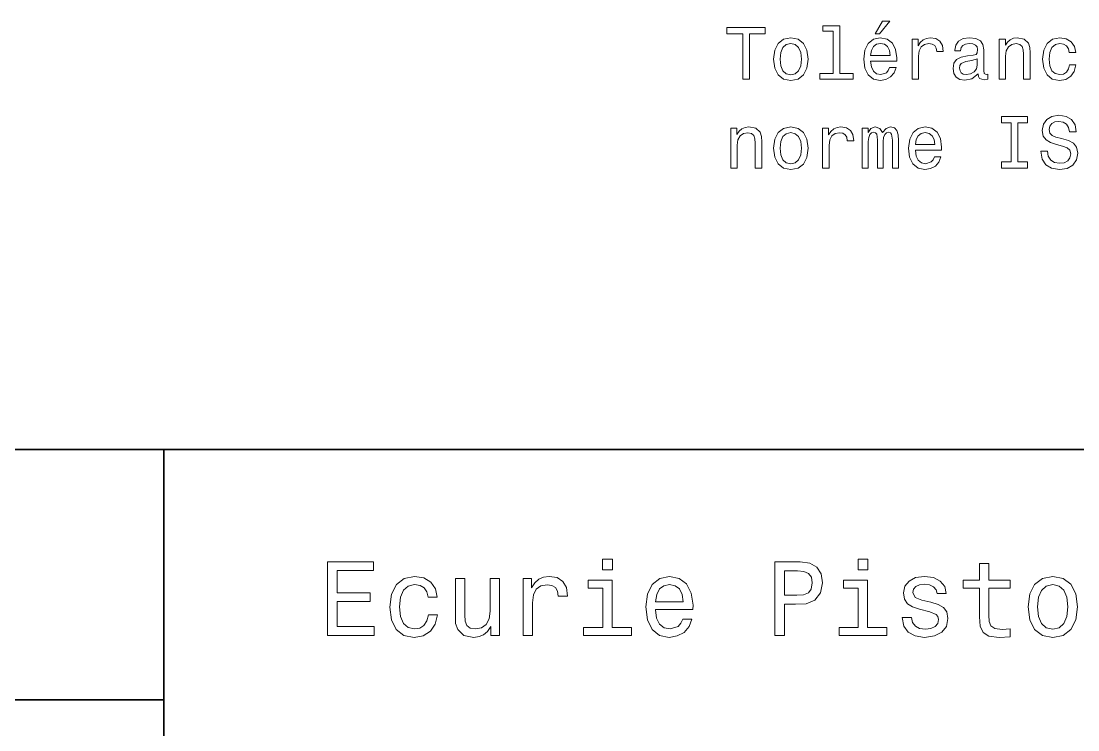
# Model space of a CAD drawing. Extents: x 0 to 297, y 0 to 210.
# Drawn here: x 152.3 to 224, y 51 to 99.1 of the extents above; entities that cross this region are included whole.
import ezdxf

# ---------------------------------------------------------------- set-up
doc = ezdxf.new("R2010")
doc.units = 0

msp = doc.modelspace()

# ---------------------------------------------------------------- linework, layer by layer
at = {"color": 7, "lineweight": 35}
for p, q in [((97, 70), (287, 70)), ((162, 10), (162, 70)), ((97, 53), (162, 53))]:
    msp.add_line(p, q, dxfattribs=at)
at = {"color": 7, "lineweight": 13}
for points in [[(210.278091, 98.219742), (210.575653, 98.219742), (211.276657, 99.077087), (210.782425, 99.077087)], [(201.286026, 95.143372), (201.75, 95.143372), (201.75, 98.219742), (202.809082, 98.219742), (202.809082, 98.643372), (200.221909, 98.643372), (200.221909, 98.219742), (201.286026, 98.219742)], [(207.42868, 98.391212), (207.42868, 95.516571), (206.515854, 95.516571), (206.515854, 95.143372), (208.780258, 95.143372), (208.780258, 95.516571), (207.872482, 95.516571), (207.872482, 98.764412), (206.732712, 98.764412), (206.732712, 98.391212)], [(203.378967, 96.494957), (203.459656, 95.879684), (203.69165, 95.425789), (204.059799, 95.143372), (204.554031, 95.047554), (205.043228, 95.143372), (205.411377, 95.420746), (205.643372, 95.874641), (205.729111, 96.494957), (205.643372, 97.110229), (205.411377, 97.56916), (205.043228, 97.846542), (204.554031, 97.947403), (204.059799, 97.846542), (203.69165, 97.564117), (203.459656, 97.110229)], [(203.832855, 96.5), (203.878235, 96.953888), (204.019455, 97.2817), (204.246399, 97.483429), (204.554031, 97.554031), (204.856628, 97.483429), (205.083572, 97.286743), (205.224777, 96.953888), (205.275223, 96.5), (205.224777, 96.041069), (205.083572, 95.708214), (204.856628, 95.506485), (204.554031, 95.440926), (204.246399, 95.506485), (204.019455, 95.708214), (203.878235, 96.041069)], [(209.970459, 96.368874), (211.745682, 96.368874), (211.750717, 96.575645), (211.670029, 97.155617), (211.44812, 97.58934), (211.095108, 97.851585), (210.626083, 97.947403), (210.167145, 97.846542), (209.814117, 97.564117), (209.587173, 97.105186), (209.506485, 96.5), (209.582138, 95.879684), (209.809082, 95.425789), (210.157059, 95.143372), (210.610947, 95.047554), (211.004318, 95.113113), (211.327087, 95.284584), (211.564117, 95.556915), (211.700287, 95.920029), (211.261536, 95.920029), (211.170746, 95.7183), (211.039627, 95.567001), (210.666428, 95.445969), (210.378967, 95.501442), (210.162109, 95.677956), (210.020889, 95.965416), (209.970459, 96.353745)], [(209.970459, 96.742073), (210.02594, 97.090057), (210.162109, 97.34726), (210.368881, 97.503601), (210.641205, 97.559074), (210.908508, 97.503601), (211.11528, 97.34726), (211.241348, 97.090057), (211.286743, 96.742073)], [(212.784576, 95.143372), (213.228394, 95.143372), (213.228394, 96.691643), (213.273773, 97.064842), (213.409943, 97.33213), (213.631851, 97.493515), (213.929398, 97.548988), (214.151291, 97.513687), (214.317719, 97.412827), (214.418594, 97.241356), (214.453888, 97.009369), (214.90274, 97.009369), (214.842224, 97.41787), (214.675797, 97.710373), (214.398422, 97.886887), (214.020172, 97.947403), (213.76297, 97.907059), (213.541061, 97.806198), (213.344376, 97.634727), (213.188034, 97.40274), (213.188034, 97.851585), (212.784576, 97.851585)], [(217.26297, 95.496399), (217.26297, 95.48127), (217.288177, 95.309799), (217.363831, 95.188759), (217.681549, 95.092941), (217.92868, 95.133286), (217.92868, 95.476227), (217.822769, 95.461098), (217.681549, 95.526657), (217.656342, 95.728386), (217.656342, 97.130402), (217.595825, 97.488472), (217.419312, 97.740631), (217.111664, 97.89193), (216.677948, 97.947403), (216.254318, 97.886887), (215.94165, 97.715416), (215.744965, 97.448128), (215.679398, 97.0951), (215.679398, 97.064842), (216.077805, 97.064842), (216.113113, 97.276657), (216.22406, 97.427956), (216.405624, 97.51873), (216.662827, 97.554031), (216.909943, 97.528816), (217.086456, 97.453171), (217.192368, 97.322044), (217.227661, 97.140488), (217.207489, 96.928673), (217.126801, 96.822769), (216.925079, 96.772331), (216.546829, 96.731987), (216.113113, 96.641212), (215.805481, 96.479828), (215.623917, 96.227669), (215.568451, 95.854469), (215.618881, 95.521614), (215.775223, 95.274498), (216.027374, 95.118156), (216.375366, 95.062683), (216.844376, 95.168587)], [(218.690201, 95.143372), (219.134003, 95.143372), (219.134003, 96.706772), (219.179398, 97.064842), (219.325653, 97.327087), (219.552597, 97.488472), (219.855194, 97.548988), (220.09726, 97.498558), (220.248566, 97.362389), (220.324203, 97.135445), (220.349426, 96.832855), (220.349426, 95.143372), (220.793228, 95.143372), (220.793228, 96.92363), (220.773056, 97.2817), (220.682281, 97.579254), (220.384735, 97.851585), (219.920746, 97.947403), (219.663544, 97.912102), (219.446686, 97.816284), (219.260086, 97.6549), (219.113831, 97.438042), (219.113831, 97.851585), (218.690201, 97.851585)], [(223.451004, 96.953888), (223.889771, 96.953888), (223.798996, 97.357346), (223.582138, 97.675072), (223.244232, 97.871758), (222.805481, 97.947403), (222.32132, 97.846542), (221.953171, 97.564117), (221.721191, 97.105186), (221.640488, 96.489914), (221.716141, 95.879684), (221.943085, 95.425789), (222.301147, 95.143372), (222.790344, 95.047554), (223.22406, 95.123199), (223.561966, 95.335014), (223.793945, 95.66787), (223.894806, 96.111671), (223.471191, 96.111671), (223.395538, 95.829254), (223.254318, 95.617432), (223.052597, 95.486313), (222.805481, 95.445969), (222.497833, 95.511528), (222.27594, 95.713257), (222.139771, 96.041069), (222.094376, 96.505043), (222.139771, 96.958931), (222.280975, 97.286743), (222.507935, 97.488472), (222.805481, 97.559074), (223.067719, 97.513687), (223.264404, 97.397697), (223.395538, 97.206055)], [(217.21254, 96.091499), (217.152023, 95.829254), (216.990631, 95.627518), (216.748566, 95.496399), (216.451004, 95.451012), (216.259369, 95.476227), (216.123199, 95.556915), (216.03746, 95.698128), (216.012253, 95.894814), (216.032425, 96.071327), (216.113113, 96.197403), (216.435883, 96.338615), (216.844376, 96.399132), (217.21254, 96.520172)], [(219.502167, 89.520172), (218.856628, 89.520172), (218.856628, 89.096542), (220.611664, 89.096542), (220.611664, 89.520172), (219.966141, 89.520172), (219.966141, 92.172913), (220.611664, 92.172913), (220.611664, 92.596542), (218.856628, 92.596542), (218.856628, 92.172913), (219.502167, 92.172913)], [(221.973343, 90.251442), (221.514404, 90.251442), (221.61528, 89.716858), (221.867432, 89.323486), (222.255768, 89.086456), (222.780258, 89.000725), (223.299713, 89.081413), (223.688049, 89.303314), (223.935165, 89.651299), (224.02594, 90.110229), (223.950287, 90.523773), (223.73848, 90.791069), (223.395538, 90.967583), (222.9366, 91.098701), (222.543228, 91.194527), (222.286026, 91.305473), (222.139771, 91.466858), (222.094376, 91.719025), (222.139771, 91.945969), (222.270889, 92.117439), (222.472626, 92.233429), (222.75, 92.273773), (223.032425, 92.223343), (223.254318, 92.087173), (223.400574, 91.860229), (223.471191, 91.552597), (223.930115, 91.552597), (223.930115, 91.562683), (223.849426, 92.036743), (223.612396, 92.389771), (223.239197, 92.611671), (222.734879, 92.687317), (222.280975, 92.611671), (221.927948, 92.399857), (221.701004, 92.072044), (221.620316, 91.648415), (221.685883, 91.270172), (221.877518, 91.01297), (222.180115, 90.841499), (222.593658, 90.710373), (223.002167, 90.594383), (223.309799, 90.483429), (223.496399, 90.322044), (223.561966, 90.059799), (223.501434, 89.792511), (223.345108, 89.590782), (223.108063, 89.464699), (222.80043, 89.424355), (222.457489, 89.479828), (222.195251, 89.641212), (222.028824, 89.903458)], [(200.47406, 89.096542), (200.917862, 89.096542), (200.917862, 90.659943), (200.963257, 91.018013), (201.109512, 91.280258), (201.336456, 91.441643), (201.639053, 91.502159), (201.881119, 91.451729), (202.032425, 91.315559), (202.108063, 91.088615), (202.133286, 90.786026), (202.133286, 89.096542), (202.577087, 89.096542), (202.577087, 90.876801), (202.556915, 91.234871), (202.466141, 91.532425), (202.168594, 91.804756), (201.704605, 91.900574), (201.447403, 91.865273), (201.230545, 91.769455), (201.043945, 91.60807), (200.89769, 91.391212), (200.89769, 91.804756), (200.47406, 91.804756)], [(203.378967, 90.448128), (203.459656, 89.832855), (203.69165, 89.37896), (204.059799, 89.096542), (204.554031, 89.000725), (205.043228, 89.096542), (205.411377, 89.373917), (205.643372, 89.827812), (205.729111, 90.448128), (205.643372, 91.0634), (205.411377, 91.522331), (205.043228, 91.799713), (204.554031, 91.900574), (204.059799, 91.799713), (203.69165, 91.517288), (203.459656, 91.0634)], [(206.71254, 89.096542), (207.156342, 89.096542), (207.156342, 90.644814), (207.201736, 91.018013), (207.337891, 91.285301), (207.559799, 91.446686), (207.857346, 91.502159), (208.079254, 91.466858), (208.245682, 91.365997), (208.346542, 91.194527), (208.381851, 90.96254), (208.830688, 90.96254), (208.770172, 91.37104), (208.603745, 91.663544), (208.32637, 91.840057), (207.94812, 91.900574), (207.690918, 91.860229), (207.469025, 91.759369), (207.272339, 91.587898), (207.115997, 91.355911), (207.115997, 91.804756), (206.71254, 91.804756)], [(209.405624, 89.096542), (209.814117, 89.096542), (209.814117, 90.907059), (209.83934, 91.179398), (209.914978, 91.376083), (210.030975, 91.492073), (210.182281, 91.537468), (210.303314, 91.497116), (210.384003, 91.396255), (210.424347, 91.224785), (210.439484, 90.997841), (210.439484, 89.096542), (210.822769, 89.096542), (210.822769, 90.907059), (210.847977, 91.174355), (210.92363, 91.37104), (211.044662, 91.492073), (211.195969, 91.537468), (211.317001, 91.497116), (211.39769, 91.396255), (211.44812, 90.997841), (211.44812, 89.096542), (211.856628, 89.096542), (211.856628, 90.967583), (211.831406, 91.355911), (211.750717, 91.653458), (211.58934, 91.835014), (211.327087, 91.900574), (211.019455, 91.799713), (210.782425, 91.507202), (210.595825, 91.79467), (210.283142, 91.900574), (209.995682, 91.799713), (209.798996, 91.517288), (209.798996, 91.804756), (209.405624, 91.804756)], [(213.006485, 90.322044), (214.781708, 90.322044), (214.786743, 90.528816), (214.706055, 91.108788), (214.484146, 91.542511), (214.131119, 91.804756), (213.662109, 91.900574), (213.203171, 91.799713), (212.850143, 91.517288), (212.623199, 91.058357), (212.542511, 90.453171), (212.618164, 89.832855), (212.845108, 89.37896), (213.193085, 89.096542), (213.646973, 89.000725), (214.040344, 89.066284), (214.363113, 89.237755), (214.600143, 89.510086), (214.736313, 89.873199), (214.297546, 89.873199), (214.206772, 89.671471), (214.075653, 89.520172), (213.702454, 89.399139), (213.414978, 89.454613), (213.19812, 89.631126), (213.056915, 89.918587), (213.006485, 90.306915)], [(203.832855, 90.453171), (203.878235, 90.907059), (204.019455, 91.234871), (204.246399, 91.4366), (204.554031, 91.507202), (204.856628, 91.4366), (205.083572, 91.239914), (205.224777, 90.907059), (205.275223, 90.453171), (205.224777, 89.99424), (205.083572, 89.661385), (204.856628, 89.459656), (204.554031, 89.394096), (204.246399, 89.459656), (204.019455, 89.661385), (203.878235, 89.99424)], [(213.006485, 90.695244), (213.061966, 91.043228), (213.19812, 91.30043), (213.404907, 91.456772), (213.677231, 91.512245), (213.944519, 91.456772), (214.151291, 91.30043), (214.277374, 91.043228), (214.322769, 90.695244)], [(192.439484, 62.554031), (191.769455, 62.554031), (191.769455, 61.833572), (192.439484, 61.833572)], [(209.788177, 62.554031), (209.118149, 62.554031), (209.118149, 61.833572), (209.788177, 61.833572)], [(173.109512, 57.381123), (176.279541, 57.381123), (176.279541, 57.986309), (173.772339, 57.986309), (173.772339, 59.679394), (176.005768, 59.679394), (176.005768, 60.277374), (173.772339, 60.277374), (173.772339, 61.775936), (176.221893, 61.775936), (176.221893, 62.381123), (173.109512, 62.381123)], [(203.462524, 57.381123), (204.125351, 57.381123), (204.125351, 59.492073), (204.860229, 59.492073), (205.602295, 59.528095), (206.193085, 59.780258), (206.574921, 60.270172), (206.704605, 60.940201), (206.603745, 61.559795), (206.315552, 62.013687), (205.840057, 62.287464), (205.191635, 62.381123), (203.462524, 62.381123)], [(205.01152, 61.76873), (205.443802, 61.725502), (205.760803, 61.588615), (205.94812, 61.336452), (206.01297, 60.940201), (205.940918, 60.522331), (205.746399, 60.270172), (205.414978, 60.140488), (204.96109, 60.104465), (204.125351, 60.104465), (204.125351, 61.76873)], [(217.353027, 60.579971), (217.353027, 58.64193), (217.396255, 58.015129), (217.597992, 57.582851), (218.001434, 57.330688), (218.685883, 57.244236), (219.43515, 57.280258), (219.43515, 57.827808), (218.887604, 57.78458), (218.390488, 57.842216), (218.123917, 58.022331), (218.008652, 58.324928), (217.98703, 58.75), (217.98703, 60.579971), (219.43515, 60.579971), (219.43515, 61.120316), (217.98703, 61.120316), (217.98703, 62.251438), (217.353027, 62.251438), (217.353027, 61.120316), (216.257935, 61.120316), (216.257935, 60.579971)], [(179.932281, 59.967579), (180.559082, 59.967579), (180.429398, 60.543945), (180.119598, 60.997837), (179.636887, 61.278816), (179.010086, 61.386887), (178.318436, 61.242794), (177.792511, 60.839336), (177.46109, 60.183716), (177.345825, 59.304752), (177.453888, 58.432995), (177.778091, 57.78458), (178.289627, 57.381123), (178.988464, 57.244236), (179.608063, 57.352303), (180.090775, 57.6549), (180.42218, 58.130402), (180.566284, 58.764408), (179.96109, 58.764408), (179.853027, 58.36095), (179.651291, 58.058357), (179.363113, 57.871037), (179.010086, 57.8134), (178.570602, 57.907059), (178.253601, 58.195244), (178.059082, 58.663544), (177.994232, 59.326366), (178.059082, 59.974781), (178.260803, 60.443081), (178.585007, 60.731266), (179.010086, 60.83213), (179.38472, 60.767288), (179.66571, 60.601585), (179.853027, 60.327808)], [(184.788177, 61.25), (184.154175, 61.25), (184.154175, 59.016571), (184.082123, 58.497837), (183.873199, 58.123196), (183.548996, 57.892651), (183.123917, 57.820602), (182.785294, 57.878242), (182.569168, 58.051151), (182.446686, 58.346542), (182.417862, 58.764408), (182.417862, 61.25), (181.783859, 61.25), (181.783859, 58.706772), (181.805481, 58.195244), (181.942368, 57.770172), (182.360229, 57.381123), (183.030258, 57.244236), (183.390488, 57.294666), (183.700287, 57.424351), (183.966858, 57.647694), (184.182999, 57.971901), (184.182999, 57.381123), (184.788177, 57.381123)], [(186.380402, 57.381123), (187.014404, 57.381123), (187.014404, 59.592937), (187.079254, 60.12608), (187.273773, 60.507923), (187.590775, 60.738472), (188.015854, 60.817722), (188.332855, 60.767288), (188.570602, 60.623199), (188.714691, 60.378242), (188.765121, 60.046829), (189.406342, 60.046829), (189.319885, 60.630402), (189.082123, 61.048271), (188.685883, 61.30043), (188.145538, 61.386887), (187.778091, 61.32925), (187.46109, 61.185158), (187.180115, 60.940201), (186.956772, 60.608788), (186.956772, 61.25), (186.380402, 61.25)], [(192.417862, 57.914265), (192.417862, 61.120316), (190.789627, 61.120316), (190.789627, 60.579971), (191.783859, 60.579971), (191.783859, 57.914265), (190.48703, 57.914265), (190.48703, 57.381123), (193.729111, 57.381123), (193.729111, 57.914265)], [(195.37175, 59.131844), (197.907776, 59.131844), (197.914978, 59.427231), (197.799713, 60.255764), (197.482712, 60.875359), (196.978378, 61.25), (196.30835, 61.386887), (195.65274, 61.242794), (195.148407, 60.839336), (194.824203, 60.183716), (194.708923, 59.319164), (194.817001, 58.432995), (195.141205, 57.78458), (195.638321, 57.381123), (196.286743, 57.244236), (196.848694, 57.337894), (197.309799, 57.582851), (197.648407, 57.971901), (197.842941, 58.490631), (197.216141, 58.490631), (197.086456, 58.20245), (196.899139, 57.986309), (196.365997, 57.8134), (195.955322, 57.892651), (195.645538, 58.14481), (195.443802, 58.555473), (195.37175, 59.110229)], [(209.766571, 57.914265), (209.766571, 61.120316), (208.138321, 61.120316), (208.138321, 60.579971), (209.132568, 60.579971), (209.132568, 57.914265), (207.835724, 57.914265), (207.835724, 57.381123), (211.077805, 57.381123), (211.077805, 57.914265)], [(214.060516, 59.636166), (213.44812, 59.780258), (212.994232, 59.945965), (212.842941, 60.28458), (212.886169, 60.522331), (213.03746, 60.695244), (213.282425, 60.803314), (213.635437, 60.846542), (213.97406, 60.803314), (214.240631, 60.67363), (214.413544, 60.479107), (214.485596, 60.219738), (215.105194, 60.219738), (215.105194, 60.23415), (214.997116, 60.70245), (214.701721, 61.069885), (214.240631, 61.30043), (213.635437, 61.386887), (213.023056, 61.30043), (212.57637, 61.062679), (212.29538, 60.709652), (212.208939, 60.262966), (212.273773, 59.830688), (212.475494, 59.528095), (212.806915, 59.311958), (213.289627, 59.16066), (213.995682, 58.987751), (214.427948, 58.807636), (214.543228, 58.663544), (214.586456, 58.447407), (214.521606, 58.180836), (214.348694, 57.979107), (214.067719, 57.849422), (213.693085, 57.806194), (213.296829, 57.849422), (213.008636, 58.000721), (212.814117, 58.245674), (212.734863, 58.584293), (212.122482, 58.584293), (212.223343, 58.007923), (212.518738, 57.590057), (212.98703, 57.337894), (213.635437, 57.244236), (214.312683, 57.337894), (214.809799, 57.590057), (215.112396, 57.993515), (215.220459, 58.519451), (215.141205, 58.973343), (214.917862, 59.283138), (214.55043, 59.484871)], [(220.65274, 59.311958), (220.768005, 58.432995), (221.099426, 57.78458), (221.625366, 57.381123), (222.331421, 57.244236), (223.030258, 57.381123), (223.556198, 57.777374), (223.887604, 58.425793), (224.010086, 59.311958), (223.887604, 60.190922), (223.556198, 60.846542), (223.030258, 61.242794), (222.331421, 61.386887), (221.625366, 61.242794), (221.099426, 60.839336), (220.768005, 60.190922)], [(195.37175, 59.664986), (195.451004, 60.162102), (195.645538, 60.529537), (195.940918, 60.75288), (196.329971, 60.83213), (196.711807, 60.75288), (197.007202, 60.529537), (197.187317, 60.162102), (197.252167, 59.664986)], [(221.301147, 59.319164), (221.365997, 59.967579), (221.567719, 60.435879), (221.891937, 60.72406), (222.331421, 60.824928), (222.763687, 60.72406), (223.087891, 60.443081), (223.289627, 59.967579), (223.361679, 59.319164), (223.289627, 58.663544), (223.087891, 58.188038), (222.763687, 57.899853), (222.331421, 57.806194), (221.891937, 57.899853), (221.567719, 58.188038), (221.365997, 58.663544)]]:
    msp.add_lwpolyline(points, close=True, dxfattribs=at)

doc.saveas('drawing.dxf')
